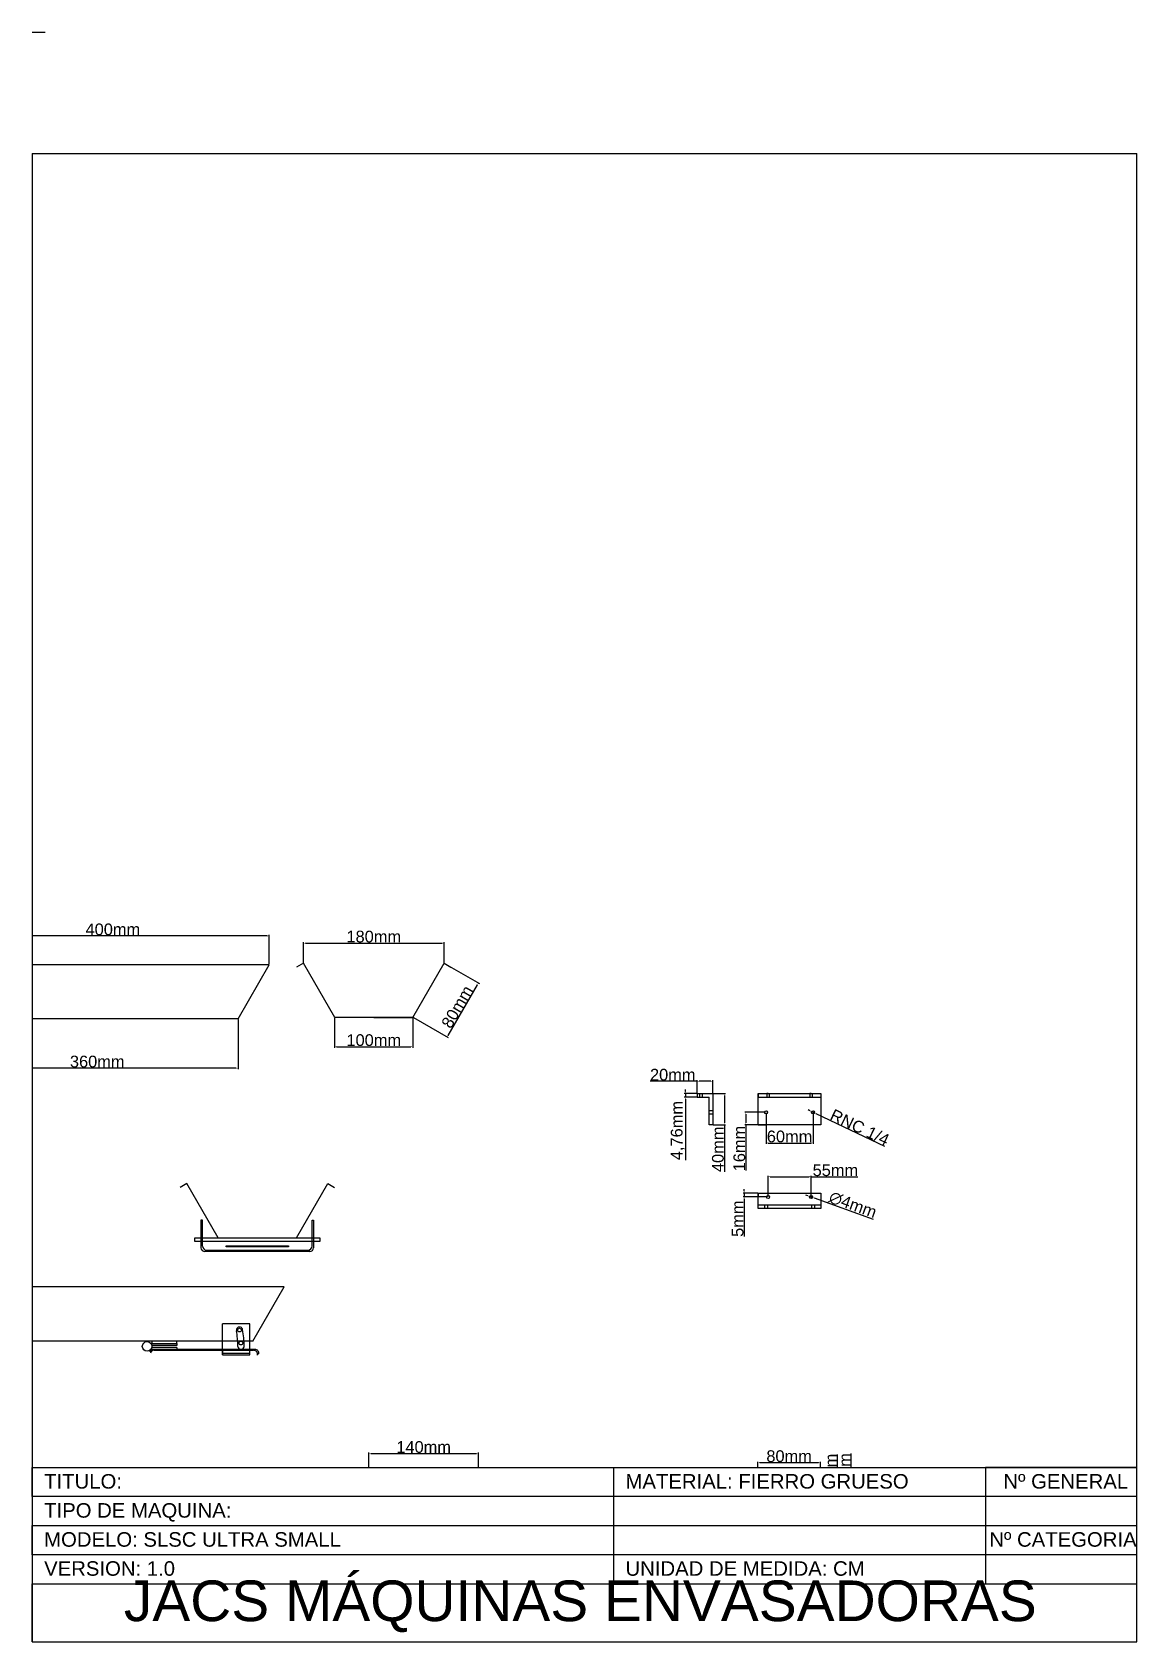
# Paper-space layout 'Layout1' of a CAD drawing. Header units: centimetres, sheet in millimetres. Extents: x 3 to 193, y 0 to 277.
# The model-space entities are those that its viewports show. They can reach past a viewport. Long polylines and large blocks are cut down to what shows.
import ezdxf

# ---------------------------------------------------------------- set-up
doc = ezdxf.new("R2010")
doc.units = ezdxf.units.CM
doc.header["$LTSCALE"] = 0.5
doc.linetypes.add('DASHED2', pattern=[9.525, 6.35, -3.175])
doc.styles.get("Standard").update_dxf_attribs({"font": 'arial.ttf'})
doc.dimstyles.new('ISO-25', dxfattribs={"dimtxt": 15, "dimasz": 2.5, "dimexe": 1.25, "dimexo": 0.625, "dimtad": 1, "dimtxsty": 'Standard', "dimcen": 2.5, "dimclrd": 1, "dimclre": 1, "dimadec": 0, "dimazin": 0, "dimtfac": 1, "dimtmove": 0, "dimatfit": 3, "dimfxl": 1, "dimarcsym": 0})

# ---------------------------------------------------------------- blocks, each defined once
blk = doc.blocks.new('*D308')
at = {"color": 1, "lineweight": -2, "transparency": 16777216}
for p, q in [((11414.9, 58015.3), (11414.9, 58044.7)), ((11417.4, 58043.5), (11552.4, 58043.5)), ((11554.9, 58015.3), (11554.9, 58044.7))]:
    blk.add_line(p, q, dxfattribs=at)
at = {"color": 1, "transparency": 16777216}
for points in [[(11417.4, 58043.9), (11417.4, 58043), (11414.9, 58043.5)], [(11552.4, 58043.9), (11552.4, 58043), (11554.9, 58043.5)]]:
    blk.add_solid(points, dxfattribs=at)
at = {"layer": 'Defpoints', "color": 0, "transparency": 16777216}
for p in [(11554.9, 58043.5), (11414.9, 58014.7), (11554.9, 58014.7)]:
    blk.add_point(p, dxfattribs=at)
at = {"color": 0, "transparency": 16777216, "insert": (11484.9, 58051.7), "char_height": 15, "attachment_point": 5}
blk.add_mtext('140mm', dxfattribs=at)
blk = doc.blocks.new('*D340')
at = {"color": 1, "lineweight": -2, "transparency": 16777216}
for p, q in [((11379.8, 58021.5), (11370.8, 57987.7)), ((11414.4, 58014.9), (11379.3, 58024.3)), ((11370.1, 57985.3), (11347, 57898.8)), ((11404, 57976.2), (11368.9, 57985.6))]:
    blk.add_line(p, q, dxfattribs=at)
at = {"color": 1, "transparency": 16777216}
for points in [[(11379.4, 58021.7), (11380.2, 58021.4), (11380.5, 58024)], [(11370.4, 57987.8), (11371.2, 57987.6), (11370.1, 57985.3)]]:
    blk.add_solid(points, dxfattribs=at)
at = {"layer": 'Defpoints', "color": 0, "transparency": 16777216}
for p in [(11415, 58014.7), (11370.1, 57985.3), (11404.6, 57976)]:
    blk.add_point(p, dxfattribs=at)
at = {"color": 0, "transparency": 16777216, "insert": (11348.9, 57943.3), "char_height": 15, "attachment_point": 5, "rotation": 75}
blk.add_mtext('40,05mm', dxfattribs=at)
blk = doc.blocks.new('*D342')
at = {"color": 1, "lineweight": -2, "transparency": 16777216}
for p, q in [((11371.1, 58600.8), (11371.1, 58562.6)), ((11471.1, 58600.8), (11471.1, 58562.6)), ((11373.6, 58563.9), (11468.6, 58563.9))]:
    blk.add_line(p, q, dxfattribs=at)
at = {"color": 1, "transparency": 16777216}
for points in [[(11373.6, 58564.3), (11373.6, 58563.5), (11371.1, 58563.9)], [(11468.6, 58564.3), (11468.6, 58563.5), (11471.1, 58563.9)]]:
    blk.add_solid(points, dxfattribs=at)
at = {"layer": 'Defpoints', "color": 0, "transparency": 16777216}
for p in [(11371.1, 58601.4), (11471.1, 58601.4), (11471.1, 58563.9)]:
    blk.add_point(p, dxfattribs=at)
at = {"color": 0, "transparency": 16777216, "insert": (11421.1, 58572.2), "char_height": 15, "attachment_point": 5}
blk.add_mtext('100mm', dxfattribs=at)
blk = doc.blocks.new('*D343')
at = {"color": 1, "lineweight": -2, "transparency": 16777216}
for p, q in [((11331.1, 58671.3), (11331.1, 58697.7)), ((11333.6, 58696.4), (11508.6, 58696.4)), ((11511.1, 58671.3), (11511.1, 58697.7))]:
    blk.add_line(p, q, dxfattribs=at)
at = {"color": 1, "transparency": 16777216}
for points in [[(11333.6, 58696.9), (11333.6, 58696), (11331.1, 58696.4)], [(11508.6, 58696.9), (11508.6, 58696), (11511.1, 58696.4)]]:
    blk.add_solid(points, dxfattribs=at)
at = {"layer": 'Defpoints', "color": 0, "transparency": 16777216}
for p in [(11511.1, 58696.4), (11331.1, 58670.7), (11511.1, 58670.7)]:
    blk.add_point(p, dxfattribs=at)
at = {"color": 0, "transparency": 16777216, "insert": (11421.1, 58704.7), "char_height": 15, "attachment_point": 5}
blk.add_mtext('180mm', dxfattribs=at)
blk = doc.blocks.new('*D344')
at = {"color": 1, "lineweight": -2, "transparency": 16777216}
for p, q in [((10887.5, 58598.8), (10887.5, 58535.2)), ((11247.5, 58598.8), (11247.5, 58535.2)), ((11245, 58536.5), (10890, 58536.5))]:
    blk.add_line(p, q, dxfattribs=at)
at = {"color": 1, "transparency": 16777216}
for points in [[(10890, 58536.9), (10890, 58536), (10887.5, 58536.5)], [(11245, 58536.9), (11245, 58536), (11247.5, 58536.5)]]:
    blk.add_solid(points, dxfattribs=at)
at = {"layer": 'Defpoints', "color": 0, "transparency": 16777216}
for p in [(10887.5, 58599.4), (11247.5, 58599.4), (10887.5, 58536.5)]:
    blk.add_point(p, dxfattribs=at)
at = {"color": 0, "transparency": 16777216, "insert": (11067.5, 58544.8), "char_height": 15, "attachment_point": 5}
blk.add_mtext('360mm', dxfattribs=at)
blk = doc.blocks.new('*D345')
at = {"color": 1, "lineweight": -2, "transparency": 16777216}
for p, q in [((10887.5, 58669.3), (10887.5, 58706.9)), ((11285, 58705.6), (10890, 58705.6)), ((11287.5, 58669.3), (11287.5, 58706.9))]:
    blk.add_line(p, q, dxfattribs=at)
at = {"color": 1, "transparency": 16777216}
for points in [[(10890, 58706), (10890, 58705.2), (10887.5, 58705.6)], [(11285, 58706), (11285, 58705.2), (11287.5, 58705.6)]]:
    blk.add_solid(points, dxfattribs=at)
at = {"layer": 'Defpoints', "color": 0, "transparency": 16777216}
for p in [(10887.5, 58705.6), (10887.5, 58668.7), (11287.5, 58668.7)]:
    blk.add_point(p, dxfattribs=at)
at = {"color": 0, "transparency": 16777216, "insert": (11087.5, 58713.9), "char_height": 15, "attachment_point": 5}
blk.add_mtext('400mm', dxfattribs=at)
blk = doc.blocks.new('*D346')
at = {"color": 1, "lineweight": -2, "transparency": 16777216}
for p, q in [((11511.7, 58670.4), (11556.1, 58644.7)), ((11516.2, 58578.3), (11553.7, 58643.2)), ((11471.7, 58601.1), (11516.1, 58575.5))]:
    blk.add_line(p, q, dxfattribs=at)
at = {"color": 1, "transparency": 16777216}
for points in [[(11553.4, 58643.4), (11554.1, 58643), (11555, 58645.4)], [(11515.9, 58578.5), (11516.6, 58578), (11515, 58576.1)]]:
    blk.add_solid(points, dxfattribs=at)
at = {"layer": 'Defpoints', "color": 0, "transparency": 16777216}
for p in [(11511.1, 58670.7), (11555, 58645.4), (11471.1, 58601.4)]:
    blk.add_point(p, dxfattribs=at)
at = {"color": 0, "transparency": 16777216, "insert": (11527.8, 58614.9), "char_height": 15, "attachment_point": 5, "rotation": 60}
blk.add_mtext('80mm', dxfattribs=at)
blk = doc.blocks.new('*D347')
at = {"color": 1, "lineweight": -2, "transparency": 16777216}
for p, q in [((11834.6, 58519.7), (11774.6, 58519.7)), ((11834.6, 58504.6), (11834.6, 58520.9)), ((11852.1, 58519.7), (11837.1, 58519.7)), ((11854.6, 58504.6), (11854.6, 58520.9))]:
    blk.add_line(p, q, dxfattribs=at)
at = {"color": 1, "transparency": 16777216}
for points in [[(11837.1, 58520.1), (11837.1, 58519.3), (11834.6, 58519.7)], [(11852.1, 58520.1), (11852.1, 58519.3), (11854.6, 58519.7)]]:
    blk.add_solid(points, dxfattribs=at)
at = {"layer": 'Defpoints', "color": 0, "transparency": 16777216}
for p in [(11834.6, 58519.7), (11834.6, 58504), (11854.6, 58504)]:
    blk.add_point(p, dxfattribs=at)
at = {"color": 0, "transparency": 16777216, "insert": (11803.4, 58528), "char_height": 15, "attachment_point": 5}
blk.add_mtext('20mm', dxfattribs=at)
blk = doc.blocks.new('*D348')
at = {"color": 1, "lineweight": -2, "transparency": 16777216}
for p, q in [((11855.2, 58504), (11870.7, 58504)), ((11869.5, 58501.5), (11869.5, 58466.5)), ((11855.2, 58464), (11870.7, 58464)), ((11869.5, 58464), (11869.5, 58403.7))]:
    blk.add_line(p, q, dxfattribs=at)
at = {"color": 1, "transparency": 16777216}
for points in [[(11869.1, 58501.5), (11869.9, 58501.5), (11869.5, 58504)], [(11869.1, 58466.5), (11869.9, 58466.5), (11869.5, 58464)]]:
    blk.add_solid(points, dxfattribs=at)
at = {"layer": 'Defpoints', "color": 0, "transparency": 16777216}
for p in [(11854.6, 58504), (11854.6, 58464), (11869.5, 58464)]:
    blk.add_point(p, dxfattribs=at)
at = {"color": 0, "transparency": 16777216, "insert": (11861.2, 58432.6), "char_height": 15, "attachment_point": 5, "rotation": 90}
blk.add_mtext('40mm', dxfattribs=at)
blk = doc.blocks.new('*D349')
at = {"color": 1, "lineweight": -2, "transparency": 16777216}
for p, q in [((11834, 58504), (11818.2, 58504)), ((11819.5, 58506.5), (11819.5, 58509)), ((11819.5, 58504), (11819.5, 58499.3)), ((11834, 58499.3), (11818.2, 58499.3)), ((11819.5, 58496.8), (11819.5, 58418.9))]:
    blk.add_line(p, q, dxfattribs=at)
at = {"color": 1, "transparency": 16777216}
for points in [[(11819, 58506.5), (11819.9, 58506.5), (11819.5, 58504)], [(11819, 58496.8), (11819.9, 58496.8), (11819.5, 58499.3)]]:
    blk.add_solid(points, dxfattribs=at)
at = {"layer": 'Defpoints', "color": 0, "transparency": 16777216}
for p in [(11834.6, 58504), (11819.5, 58499.3), (11834.6, 58499.3)]:
    blk.add_point(p, dxfattribs=at)
at = {"color": 0, "transparency": 16777216, "insert": (11809.8, 58456.6), "char_height": 15, "attachment_point": 5, "rotation": 90}
blk.add_mtext('4,76mm', dxfattribs=at)
blk = doc.blocks.new('*D350')
at = {"color": 1, "lineweight": -2, "transparency": 16777216}
for p, q in [((11922.8, 58479.4), (11922.8, 58439.5)), ((11982.8, 58479.4), (11982.8, 58439.5)), ((11925.3, 58440.7), (11980.3, 58440.7))]:
    blk.add_line(p, q, dxfattribs=at)
at = {"color": 1, "transparency": 16777216}
for points in [[(11925.3, 58441.2), (11925.3, 58440.3), (11922.8, 58440.7)], [(11980.3, 58441.2), (11980.3, 58440.3), (11982.8, 58440.7)]]:
    blk.add_solid(points, dxfattribs=at)
at = {"layer": 'Defpoints', "color": 0, "transparency": 16777216}
for p in [(11922.8, 58480), (11982.8, 58480), (11982.8, 58440.7)]:
    blk.add_point(p, dxfattribs=at)
at = {"color": 0, "transparency": 16777216, "insert": (11952.8, 58449), "char_height": 15, "attachment_point": 5}
blk.add_mtext('60mm', dxfattribs=at)
blk = doc.blocks.new('*D309')
at = {"color": 1, "lineweight": -2, "transparency": 16777216}
for p, q in [((11978.7, 58482), (11976.5, 58483)), ((11981, 58480.9), (11984.6, 58479.2)), ((12074.6, 58436.1), (11986.8, 58478.1))]:
    blk.add_line(p, q, dxfattribs=at)
at = {"color": 1, "transparency": 16777216}
for points in [[(11978.9, 58482.3), (11978.5, 58481.6), (11981, 58480.9)], [(11987, 58478.4), (11986.6, 58477.7), (11984.6, 58479.2)]]:
    blk.add_solid(points, dxfattribs=at)
at = {"layer": 'Defpoints', "color": 0, "transparency": 16777216}
for p in [(11981, 58480.9), (11984.6, 58479.2)]:
    blk.add_point(p, dxfattribs=at)
at = {"color": 0, "transparency": 16777216, "insert": (12042.6, 58460.7), "char_height": 15, "attachment_point": 5, "rotation": 334.4651}
blk.add_mtext('RNC 1/4', dxfattribs=at)
blk = doc.blocks.new('*D310')
at = {"color": 1, "lineweight": -2, "transparency": 16777216}
for p, q in [((11922.1, 58480), (11895.6, 58480)), ((11912.1, 58464), (11895.6, 58464)), ((11896.9, 58477.5), (11896.9, 58466.5)), ((11896.9, 58464), (11896.9, 58405.7))]:
    blk.add_line(p, q, dxfattribs=at)
at = {"color": 1, "transparency": 16777216}
for points in [[(11896.5, 58477.5), (11897.3, 58477.5), (11896.9, 58480)], [(11896.5, 58466.5), (11897.3, 58466.5), (11896.9, 58464)]]:
    blk.add_solid(points, dxfattribs=at)
at = {"layer": 'Defpoints', "color": 0, "transparency": 16777216}
for p in [(11896.9, 58464), (11912.8, 58464), (11922.8, 58480)]:
    blk.add_point(p, dxfattribs=at)
at = {"color": 0, "transparency": 16777216, "insert": (11888.6, 58433.6), "char_height": 15, "attachment_point": 5, "rotation": 90}
blk.add_mtext('16mm', dxfattribs=at)
blk = doc.blocks.new('*D311')
at = {"color": 1, "lineweight": -2, "transparency": 16777216}
for p, q in [((11925.3, 58372.3), (11925.3, 58398.8)), ((11980.3, 58372.3), (11980.3, 58398.8)), ((11927.8, 58397.6), (11977.8, 58397.6)), ((11980.3, 58397.6), (12040, 58397.6))]:
    blk.add_line(p, q, dxfattribs=at)
at = {"color": 1, "transparency": 16777216}
for points in [[(11927.8, 58398), (11927.8, 58397.1), (11925.3, 58397.6)], [(11977.8, 58398), (11977.8, 58397.1), (11980.3, 58397.6)]]:
    blk.add_solid(points, dxfattribs=at)
at = {"layer": 'Defpoints', "color": 0, "transparency": 16777216}
for p in [(11980.3, 58397.6), (11925.3, 58371.7), (11980.3, 58371.7)]:
    blk.add_point(p, dxfattribs=at)
at = {"color": 0, "transparency": 16777216, "insert": (12011.4, 58405.8), "char_height": 15, "attachment_point": 5}
blk.add_mtext('55mm', dxfattribs=at)
blk = doc.blocks.new('*D312')
at = {"color": 1, "lineweight": -2, "transparency": 16777216}
for p, q in [((11894.7, 58379.2), (11894.7, 58381.7)), ((11912.1, 58376.7), (11893.4, 58376.7)), ((11924.6, 58371.7), (11893.4, 58371.7)), ((11894.7, 58376.7), (11894.7, 58371.7)), ((11894.7, 58369.2), (11894.7, 58321.1))]:
    blk.add_line(p, q, dxfattribs=at)
at = {"color": 1, "transparency": 16777216}
for points in [[(11894.2, 58379.2), (11895.1, 58379.2), (11894.7, 58376.7)], [(11894.2, 58369.2), (11895.1, 58369.2), (11894.7, 58371.7)]]:
    blk.add_solid(points, dxfattribs=at)
at = {"layer": 'Defpoints', "color": 0, "transparency": 16777216}
for p in [(11894.7, 58371.7), (11912.8, 58376.7), (11925.3, 58371.7)]:
    blk.add_point(p, dxfattribs=at)
at = {"color": 0, "transparency": 16777216, "insert": (11886.4, 58343.9), "char_height": 15, "attachment_point": 5, "rotation": 90}
blk.add_mtext('5mm', dxfattribs=at)
blk = doc.blocks.new('*D313')
at = {"color": 1, "lineweight": -2, "transparency": 16777216}
for p, q in [((11976, 58373.2), (11973.7, 58374.1)), ((11978.4, 58372.4), (11982.1, 58371)), ((12059.9, 58343), (11984.5, 58370.2))]:
    blk.add_line(p, q, dxfattribs=at)
at = {"color": 1, "transparency": 16777216}
for points in [[(11976.2, 58373.6), (11975.9, 58372.8), (11978.4, 58372.4)], [(11984.6, 58370.6), (11984.4, 58369.8), (11982.1, 58371)]]:
    blk.add_solid(points, dxfattribs=at)
at = {"layer": 'Defpoints', "color": 0, "transparency": 16777216}
for p in [(11978.4, 58372.4), (11982.1, 58371)]:
    blk.add_point(p, dxfattribs=at)
at = {"color": 0, "transparency": 16777216, "insert": (12033.7, 58361.7), "char_height": 15, "attachment_point": 5, "rotation": 340.1609}
blk.add_mtext('∅4mm', dxfattribs=at)
blk = doc.blocks.new('*D315')
at = {"color": 1, "lineweight": -2, "transparency": 16777216}
for p, q in [((11912.2, 57984.3), (11912.2, 58009.5)), ((11979.7, 58008.3), (11914.7, 58008.3)), ((11982.2, 57974.3), (11982.2, 58009.5))]:
    blk.add_line(p, q, dxfattribs=at)
at = {"color": 1, "transparency": 16777216}
for points in [[(11914.7, 58008.7), (11914.7, 58007.8), (11912.2, 58008.3)], [(11979.7, 58008.7), (11979.7, 58007.8), (11982.2, 58008.3)]]:
    blk.add_solid(points, dxfattribs=at)
at = {"layer": 'Defpoints', "color": 0, "transparency": 16777216}
for p in [(11912.2, 58008.3), (11912.2, 57983.7), (11982.2, 57973.7)]:
    blk.add_point(p, dxfattribs=at)
at = {"color": 0, "transparency": 16777216, "insert": (11947.2, 58016.5), "char_height": 15, "attachment_point": 5}
blk.add_mtext('70mm', dxfattribs=at)
blk = doc.blocks.new('*D316')
at = {"color": 1, "lineweight": -2, "transparency": 16777216}
for p, q in [((11912.2, 57984.3), (11912.2, 58032.9)), ((11989.7, 58031.7), (11914.7, 58031.7)), ((11992.2, 57984.3), (11992.2, 58032.9))]:
    blk.add_line(p, q, dxfattribs=at)
at = {"color": 1, "transparency": 16777216}
for points in [[(11914.7, 58032.1), (11914.7, 58031.3), (11912.2, 58031.7)], [(11989.7, 58032.1), (11989.7, 58031.3), (11992.2, 58031.7)]]:
    blk.add_solid(points, dxfattribs=at)
at = {"layer": 'Defpoints', "color": 0, "transparency": 16777216}
for p in [(11912.2, 58031.7), (11912.2, 57983.7), (11992.2, 57983.7)]:
    blk.add_point(p, dxfattribs=at)
at = {"color": 0, "transparency": 16777216, "insert": (11952.2, 58040), "char_height": 15, "attachment_point": 5}
blk.add_mtext('80mm', dxfattribs=at)
blk = doc.blocks.new('*D317')
at = {"color": 1, "lineweight": -2, "transparency": 16777216}
for p, q in [((12014.1, 57983.7), (12014.1, 58042.1)), ((11982.8, 57973.7), (12015.3, 57973.7)), ((11992.8, 57983.7), (12015.3, 57983.7)), ((12014.1, 57976.2), (12014.1, 57981.2))]:
    blk.add_line(p, q, dxfattribs=at)
at = {"color": 1, "transparency": 16777216}
for points in [[(12013.7, 57981.2), (12014.5, 57981.2), (12014.1, 57983.7)], [(12013.7, 57976.2), (12014.5, 57976.2), (12014.1, 57973.7)]]:
    blk.add_solid(points, dxfattribs=at)
at = {"layer": 'Defpoints', "color": 0, "transparency": 16777216}
for p in [(11982.2, 57973.7), (11992.2, 57983.7), (12014.1, 57983.7)]:
    blk.add_point(p, dxfattribs=at)
at = {"color": 0, "transparency": 16777216, "insert": (12005.8, 58014.1), "char_height": 15, "attachment_point": 5, "rotation": 90}
blk.add_mtext('10mm', dxfattribs=at)
blk = doc.blocks.new('*D318')
at = {"color": 1, "lineweight": -2, "transparency": 16777216}
for p, q in [((12031.7, 57983.7), (12031.7, 58043.5)), ((11992.8, 57983.7), (12033, 57983.7)), ((12031.7, 57951.2), (12031.7, 57981.2)), ((11982.8, 57948.7), (12033, 57948.7))]:
    blk.add_line(p, q, dxfattribs=at)
at = {"color": 1, "transparency": 16777216}
for points in [[(12031.3, 57981.2), (12032.2, 57981.2), (12031.7, 57983.7)], [(12031.3, 57951.2), (12032.2, 57951.2), (12031.7, 57948.7)]]:
    blk.add_solid(points, dxfattribs=at)
at = {"layer": 'Defpoints', "color": 0, "transparency": 16777216}
for p in [(11992.2, 57983.7), (12031.7, 57983.7), (11982.2, 57948.7)]:
    blk.add_point(p, dxfattribs=at)
at = {"color": 0, "transparency": 16777216, "insert": (12023.5, 58014.8), "char_height": 15, "attachment_point": 5, "rotation": 90}
blk.add_mtext('35mm', dxfattribs=at)

msp = doc.modelspace()

# ---------------------------------------------------------------- linework, layer by layer
for p, q in [((11287.543, 58668.671), (10887.543, 58668.671)), ((11247.543, 58599.389), (11287.543, 58668.671)), ((11331.146, 58670.684), (11322.486, 58665.684)), ((11371.146, 58601.402), (11331.146, 58670.684)), ((11471.146, 58601.402), (11511.146, 58670.684)), ((11511.146, 58670.684), (11519.806, 58665.684)), ((11247.543, 58599.389), (10887.543, 58599.389)), ((11471.146, 58601.402), (11371.146, 58601.402)), ((11421.146, 58601.402), (11471.146, 58601.402)), ((11834.606, 58504.014), (11854.606, 58504.014)), ((11834.606, 58504.014), (11834.606, 58499.254)), ((11854.606, 58504.014), (11854.606, 58464.014)), ((11912.768, 58464.014), (11912.768, 58504.014)), ((11912.768, 58504.014), (11992.768, 58504.014)), ((11912.768, 58504.014), (11912.768, 58499.254)), ((11925.268, 58504.014), (11923.768, 58504.014)), ((11923.768, 58504.014), (11923.768, 58499.254)), ((11925.268, 58504.014), (11926.768, 58504.014)), ((11926.768, 58504.014), (11926.768, 58499.254)), ((11980.268, 58504.014), (11978.768, 58504.014)), ((11978.768, 58504.014), (11978.768, 58499.254)), ((11980.268, 58504.014), (11981.768, 58504.014)), ((11981.768, 58504.014), (11981.768, 58499.254)), ((11992.768, 58504.014), (11992.768, 58464.014)), ((11834.606, 58499.254), (11849.846, 58499.254)), ((11834.606, 58499.254), (11838.106, 58499.254)), ((11849.846, 58464.014), (11849.846, 58499.254)), ((11912.768, 58499.254), (11992.768, 58499.254)), ((11854.606, 58464.014), (11849.846, 58464.014)), ((11992.768, 58464.014), (11912.768, 58464.014)), ((11912.768, 58464.014), (11922.768, 58464.014)), ((11182.168, 58388.783), (11173.508, 58383.783)), ((11222.168, 58319.501), (11182.168, 58388.783)), ((11322.168, 58319.501), (11362.168, 58388.783)), ((11362.168, 58388.783), (11370.828, 58383.783)), ((11912.768, 58376.702), (11992.768, 58376.702)), ((11912.768, 58356.702), (11912.768, 58376.702)), ((11912.768, 58376.702), (11912.768, 58371.702)), ((11912.768, 58356.702), (11912.768, 58361.462)), ((11912.768, 58361.462), (11992.768, 58361.462)), ((11912.768, 58361.462), (11920.768, 58361.462)), ((11992.768, 58376.702), (11992.768, 58356.702)), ((11202.168, 58341.801), (11200.168, 58341.801)), ((11200.168, 58341.801), (11200.168, 58306.801)), ((11202.168, 58308.801), (11202.168, 58341.801)), ((11342.168, 58308.801), (11342.168, 58341.801)), ((11342.168, 58341.801), (11344.168, 58341.801)), ((11344.168, 58341.801), (11344.168, 58306.801)), ((11992.768, 58356.702), (11912.768, 58356.702)), ((11192.168, 58314.741), (11192.168, 58319.501)), ((11192.168, 58319.501), (11272.168, 58319.501)), ((11272.168, 58319.501), (11352.168, 58319.501)), ((11352.168, 58319.501), (11352.168, 58314.741)), ((11352.168, 58314.741), (11192.168, 58314.741)), ((11339.168, 58301.801), (11205.168, 58301.801)), ((11207.168, 58303.801), (11337.168, 58303.801)), ((11232.168, 58307.801), (11232.168, 58309.001)), ((11232.168, 58309.001), (11272.168, 58309.001)), ((11312.168, 58307.801), (11232.168, 58307.801)), ((11272.168, 58309.001), (11312.168, 58309.001)), ((11312.168, 58309.001), (11312.168, 58307.801)), ((11306.623, 58256.499), (10906.623, 58256.499)), ((11266.623, 58187.217), (11306.623, 58256.499)), ((11227.526, 58169.517), (11227.526, 58209.517)), ((11262.526, 58209.517), (11227.526, 58209.517)), ((11262.526, 58169.517), (11262.526, 58209.517)), ((11266.623, 58187.217), (10906.623, 58187.217)), ((11136.163, 58184.217), (11169.438, 58184.217)), ((11139.431, 58176.717), (11136.163, 58176.717)), ((11169.438, 58176.717), (11136.163, 58176.717)), ((11169.438, 58181.717), (11137.31, 58181.717)), ((11169.438, 58179.217), (11137.31, 58179.217)), ((11169.438, 58187.217), (11137.438, 58187.217)), ((11137.438, 58187.217), (11137.438, 58184.217)), ((11154.431, 58181.717), (11138.431, 58181.717)), ((11269.078, 58176.717), (11139.431, 58176.717)), ((11154.431, 58176.717), (11139.431, 58176.717)), ((11140.279, 58175.517), (11267.526, 58175.517)), ((11169.438, 58184.217), (11169.438, 58187.217)), ((11169.438, 58184.217), (11169.438, 58181.717)), ((11169.438, 58179.217), (11169.438, 58176.717)), ((11227.526, 58176.717), (11227.526, 58175.517)), ((11227.526, 58175.517), (11227.526, 58171.517)), ((11262.526, 58171.517), (11227.526, 58171.517)), ((11227.526, 58171.517), (11227.526, 58169.517)), ((11227.526, 58169.517), (11262.526, 58169.517))]:
    msp.add_line(p, q)
at = {"linetype": 'DASHED2'}
for p, q in [((11838.106, 58499.254), (11838.106, 58504.014)), ((11841.106, 58504.014), (11841.106, 58499.254)), ((11838.106, 58499.254), (11841.106, 58499.254)), ((11854.606, 58482.014), (11849.846, 58482.014)), ((11849.846, 58478.014), (11854.606, 58478.014)), ((11920.768, 58361.462), (11920.768, 58356.702)), ((11924.768, 58361.462), (11924.768, 58356.702)), ((11980.768, 58361.462), (11980.768, 58356.702)), ((11984.768, 58361.462), (11984.768, 58356.702))]:
    msp.add_line(p, q, dxfattribs=at)
for centre, radius in [((11922.768, 58480.014), 2), ((11982.768, 58480.014), 2), ((11925.268, 58371.702), 2), ((11980.268, 58371.702), 2), ((11249.465, 58201.305), 2.38), ((11131.288, 58180.467), 6.15), ((11251.21, 58184.805), 2.38)]:
    msp.add_circle(centre, radius)
for centre, radius, start, end in [((11205.168, 58306.801), 5, 180, 270), ((11207.168, 58308.801), 5, 180, 270), ((11337.168, 58308.801), 5, 270, 0), ((11339.168, 58306.801), 5, 270, 0), ((11249.465, 58201.305), 4, 10, 190), ((11131.288, 58180.467), 116, 0, 10), ((11131.288, 58180.467), 124, 0, 10), ((11139.431, 58171.717), 5, 90, 165), ((11140.279, 58170.517), 5, 90, 165), ((11251.288, 58180.467), 4, 180, 0), ((11267.526, 58170.517), 5, 345, 90), ((11269.078, 58171.717), 5, 345, 90)]:
    msp.add_arc(centre, radius, start, end)

# ---------------------------------------------------------------- dimensions: what is measured, and where the dimension line sits
for base, p1, p2, picture, middle in [((10887.543, 58705.605), (11287.543, 58668.671), (10887.543, 58668.671), '*D345', (11087.543, 58713.888)), ((11511.146, 58696.443), (11331.146, 58670.684), (11511.146, 58670.684), '*D343', (11421.146, 58704.726)), ((10887.543, 58536.466), (11247.543, 58599.389), (10887.543, 58599.389), '*D344', (11067.543, 58544.755)), ((11471.146, 58563.867), (11371.146, 58601.402), (11471.146, 58601.402), '*D342', (11421.146, 58572.151)), ((11834.606, 58519.695), (11854.606, 58504.014), (11834.606, 58504.014), '*D347', (11803.353, 58527.979)), ((11982.768, 58440.734), (11922.768, 58480.014), (11982.768, 58480.014), '*D350', (11952.768, 58449.017)), ((11980.268, 58397.561), (11925.268, 58371.702), (11980.268, 58371.702), '*D311', (12011.393, 58405.814)), ((11912.174, 58031.694), (11992.174, 57983.72), (11912.174, 57983.72), '*D316', (11952.174, 58039.978)), ((11912.174, 58008.254), (11982.174, 57973.72), (11912.174, 57983.72), '*D315', (11947.174, 58016.538))]:
    dim = msp.add_linear_dim(base=base, p1=p1, p2=p2, dimstyle='ISO-25', override={"dimpost": 'mm'})
    dim.commit()
    dim.dimension.update_dxf_attribs({"geometry": picture, "text_midpoint": middle})
for p1, p2, distance, picture, middle in [((11471.146, 58601.402), (11511.146, 58670.684), -50.631, '*D346', (11527.82, 58614.869)), ((11414.946, 58014.677), (11554.946, 58014.677), 28.779, '*D308', (11484.946, 58051.74)), ((11414.958, 58014.722), (11404.593, 57976.04), -35.697, '*D340', (11348.898, 57943.349))]:
    dim = msp.add_aligned_dim(p1=p1, p2=p2, distance=distance, dimstyle='ISO-25', override={"dimpost": 'mm'})
    dim.commit()
    dim.dimension.update_dxf_attribs({"geometry": picture, "text_midpoint": middle})
for base, p1, p2, picture, middle in [((11819.458, 58499.254), (11834.606, 58504.014), (11834.606, 58499.254), '*D349', (11809.819, 58456.589)), ((11869.495, 58464.014), (11854.606, 58504.014), (11854.606, 58464.014), '*D348', (11861.211, 58432.587)), ((11896.895, 58464.014), (11922.768, 58480.014), (11912.768, 58464.014), '*D310', (11888.612, 58433.595)), ((11894.659, 58371.702), (11912.768, 58376.702), (11925.268, 58371.702), '*D312', (11886.406, 58343.904)), ((12031.745, 57983.72), (11982.174, 57948.72), (11992.174, 57983.72), '*D318', (12023.456, 58014.84)), ((12014.083, 57983.72), (11982.174, 57973.72), (11992.174, 57983.72), '*D317', (12005.8, 58014.139))]:
    dim = msp.add_linear_dim(base=base, p1=p1, p2=p2, angle=90, dimstyle='ISO-25', override={"dimpost": 'mm'})
    dim.commit()
    dim.dimension.update_dxf_attribs({"geometry": picture, "text_midpoint": middle})
dim = msp.add_diameter_dim_2p(p1=(11980.964, 58480.876), p2=(11984.573, 58479.152), text='RNC 1/4', dimstyle='ISO-25', override={"dimpost": 'mm'})
dim.commit()
dim.dimension.update_dxf_attribs({"geometry": '*D309', "text_midpoint": (12039.027, 58453.138), "dimtype": 163})
dim = msp.add_diameter_dim_2p(p1=(11978.387, 58372.38), p2=(11982.15, 58371.023), dimstyle='ISO-25', override={"dimpost": 'mm'})
dim.commit()
dim.dimension.update_dxf_attribs({"geometry": '*D313', "text_midpoint": (12030.732, 58353.495), "dimtype": 163})

psp = doc.layouts.get("Layout1")

# ---------------------------------------------------------------- linework, layer by layer
for p, q in [((3.11, 276.94), (5.31, 276.94)), ((3.11, 256.06), (3.11, -0.06)), ((3.11, 256.06), (193.11, 256.06)), ((193.11, -0.06), (193.11, 256.06)), ((3.11, 24.94), (3.11, 29.94)), ((3.11, 29.94), (193.11, 29.94)), ((3.11, 29.94), (103.11, 29.94)), ((103.11, 29.94), (103.11, 9.94)), ((193.11, 29.94), (167.11, 29.94)), ((167.11, 29.94), (167.11, 9.94)), ((193.11, 29.94), (168.11, 29.94)), ((193.11, 24.94), (3.11, 24.94)), ((193.11, 19.94), (193.11, 24.94)), ((3.11, 14.94), (3.11, 19.94)), ((3.11, 19.94), (193.11, 19.94)), ((193.11, 14.94), (3.11, 14.94)), ((193.11, 9.94), (193.11, 14.94)), ((3.11, -0.06), (3.11, 9.94)), ((3.11, 9.94), (193.11, 9.94)), ((3.11, -0.06), (193.11, -0.06))]:
    psp.add_line(p, q)

# ---------------------------------------------------------------- texts
at = {"attachment_point": 1}
for s, width, insert, char_height in [('TITULO: ', 100, (5.16, 28.81), 2.5), ('MATERIAL: FIERRO GRUESO', 100, (105.16, 28.81), 2.5), ('Nº GENERAL', 100, (170.16, 28.81), 2.5), ('TIPO DE MAQUINA: ', 100, (5.16, 23.81), 2.5), ('MODELO: SLSC ULTRA SMALL', 100, (5.16, 18.81), 2.5), ('Nº CATEGORIA', 100, (167.74, 18.81), 2.5), ('VERSION: 1.0', 100, (5.16, 13.81), 2.5), ('    JACS MÁQUINAS ENVASADORAS', 186.3441, (8.01, 10.5), 7), ('UNIDAD DE MEDIDA: CM', 100, (105.16, 13.81), 2.5)]:
    psp.add_mtext_dynamic_manual_height_columns(s, width=width, gutter_width=12.5, heights=[0], dxfattribs=dict(at, insert=insert, char_height=char_height))

# ---------------------------------------------------------------- viewports
at = {"layer": '0', "view_target_point": (-247.019, -525.705)}
psp.add_viewport(center=(98.11, 143), size=(190, 226.121), view_center_point=(11937.605, 59391.744), view_height=1680.9547, dxfattribs=at)

doc.saveas('drawing.dxf')
